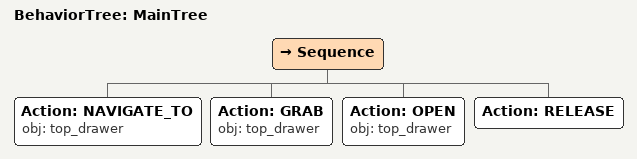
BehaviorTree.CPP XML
<root main_tree_to_execute="MainTree">
  <BehaviorTree ID="MainTree">
    <Sequence>
      <!-- Navigate to top_drawer -->
      <Action ID="NAVIGATE_TO" obj="top_drawer" />
      <!-- Grab top_drawer -->
      <Action ID="GRAB" obj="top_drawer" />
      <!-- Open top_drawer -->
      <Action ID="OPEN" obj="top_drawer" />
      <!-- Release -->
      <Action ID="RELEASE" />
    </Sequence>
  </BehaviorTree>
</root>
